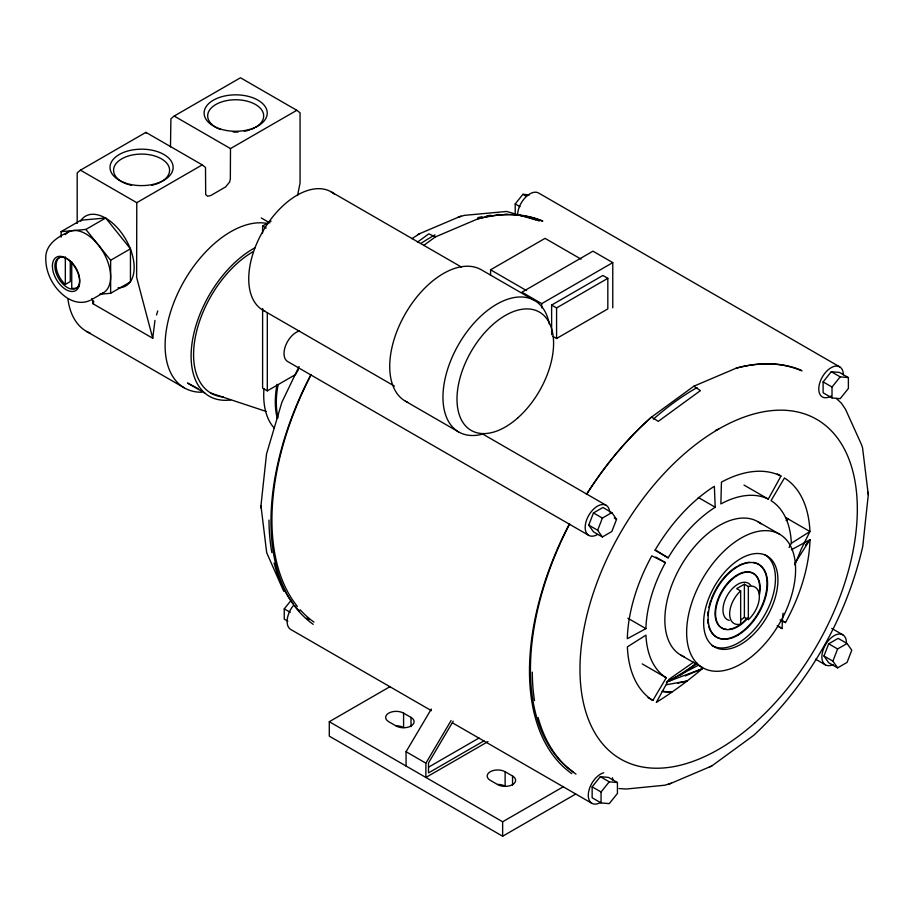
<?xml version="1.0" encoding="UTF-8"?>
<svg xmlns="http://www.w3.org/2000/svg" width="914" height="914" viewBox="0 0 914 914"><rect width="100%" height="100%" fill="white"/><g stroke="black" fill="none" stroke-linecap="round" stroke-linejoin="round"><path stroke-width="1.37" d="M297.53 195.562L300.066 183.017L300.066 112.845L296.81 110.297L230.488 148.582L230.339 178.95L229.608 182.023L225.598 186.936L210.951 195.436L207.638 196.259L205.684 194.556L205.501 167.445L202.245 164.886L136.78 202.68L136.632 277.376L152.729 338.249L93.297 303.928L91.857 298.524M777.3 625.793L782.064 628.558L782.43 620.263A151.404 87.413 -60 0 1 783.07 613.191M93.468 301.209L93.297 303.928L93.639 301.14M152.729 338.249L154.957 320.448M261.278 508.39L260.958 505.716L266.522 453.972L281.923 402.171L299.061 366.491M867.98 492.166L868.3 494.84L862.725 546.595C846.147 618.618 807.873 684.906 753.787 735.29L711.755 765.989L709.275 767.04M170.484 146.903L170.907 118.797L174.163 116.055L240.485 77.77L296.81 110.297M156.534 315.022L157.722 310.954M794.849 564.921L801.201 549.223L809.93 531.537A129.228 74.605 -60 0 0 784.441 477.988L771.05 500.632A103.522 59.776 -60 0 1 791.353 543.27A121.299 70.035 -60 0 0 789.113 547.532M588.742 525.116L593.472 512.937L602.92 507.476L611.832 512.628L616.562 519.346L611.832 531.525L602.383 536.975L593.472 531.834L588.742 525.116L597.653 530.257L602.383 536.975M597.653 530.257L602.383 518.078L611.832 512.628M823.971 655.989L828.69 643.822L838.138 638.36L847.061 643.513L851.779 650.231L847.061 662.41L837.612 667.86L828.69 662.719L823.971 655.989L832.883 661.142L837.612 667.86M832.883 661.142L837.612 648.963L847.061 643.513M780.967 476.057A129.228 74.605 -60 0 0 721.443 482.124L720.872 503.922A103.522 59.776 -60 0 1 768.286 499.09L780.967 476.057L777.323 473.955M80.775 221.257L82.111 218.96A40.273 23.25 60 0 1 127.217 241.97A40.273 23.25 60 0 1 118.089 287.796M406.067 766.023L406.067 751.719L431.305 709.07M487.985 741.597L425.878 777.46L425.878 763.167L451.116 720.506M453.207 721.192L428.506 762.939L428.506 772.901L483.974 740.877M652.859 700.421L666.249 677.777A103.522 59.776 -60 0 1 645.947 635.139L627.37 646.872A129.228 74.605 -60 0 0 652.859 700.421L648.049 697.633M298.375 369.724L295.462 374.603L267.311 390.861L262.604 388.153L262.604 308.498M794.609 563.732L809.987 539.694L791.398 549.771M515.21 214.196L515.21 203.902L522.934 194.305L529.366 194.876M287.853 621.234L284.254 619.155L284.254 608.861L291.12 600.327M823.103 381.892L831.283 371.712L839.463 372.432L848.386 377.585L848.386 388.496L840.195 398.675L832.014 397.944L823.103 392.792L823.103 381.892L832.014 387.033L832.014 397.944M832.014 387.033L840.195 376.854L848.386 377.585M592.146 786.851L600.327 776.672L608.507 777.403L617.43 782.544L617.43 793.455L609.238 803.635L601.058 802.903L592.146 797.762L592.146 786.851L601.058 791.992L601.058 802.903M601.058 791.992L609.238 781.813L617.43 782.544M805.417 545.178L809.987 539.694A129.228 74.605 -60 0 1 785.48 622.583L780.053 619.875M202.245 164.886L145.909 132.37L80.455 170.164L77.199 172.895L77.199 223.416M691.475 667.711L695.817 664.067M693.6 662.147L669.014 679.319L656.332 702.352A334.158 192.934 -60 0 0 702.238 668.751L666.34 682.152M680.382 675.172L696.24 663.336M411.871 238.68L419.983 233.516M417.447 242.153L428.837 233.835L435.372 236.92L477.919 218.823A232.499 134.232 -60 0 1 542.825 221.051M423.936 245.26L435.372 236.92M801.338 370.307A232.499 134.232 -60 0 0 736.433 368.079L693.886 386.176L651.339 417.218A232.499 134.232 -60 0 0 586.4 494.428M740.546 620.16L744.384 617.35L744.384 584.206L736.695 588.65L740.66 590.935L740.66 624.079A21.011 12.133 -60 0 1 729.646 613.865A21.011 12.133 -60 0 1 740.66 590.935M670.191 680.804L697.439 663.313M786.12 520.603L788.451 519.129M791.353 543.27L809.93 531.537L785.971 517.712M61.089 237.149L61.089 231.653L80.9 220.205L105.67 218L130.451 248.814L130.451 281.855L110.64 293.291L99.626 294.274M68.344 232.122C57.331 236.817 44.969 245.226 45.78 258.833C45.803 274.726 54.829 290.252 68.242 298.672M61.089 231.653L85.859 229.437L105.67 218M59.776 257.314A17.515 10.111 60 0 0 65.328 284.437L70.275 281.581L70.275 260.867M110.64 293.291L110.64 260.262L130.451 248.814M91 299.963L103.385 292.811M262.604 233.127L262.604 226.009L271.092 221.108M490.567 275.308L490.567 269.813L545.052 238.36L581.076 259.153M612.768 262.615L592.957 251.179L521.905 292.194L541.716 303.631L612.768 262.615L612.768 307.835M551.622 334.684L551.622 305.07L602.863 275.48L607.821 278.336L607.821 308.909L556.58 338.5L553.039 336.455M551.622 305.07L556.58 307.927L607.821 278.336M575.717 794.038L502.643 836.23L329.291 736.147L329.291 721.706L390.187 686.54M428.483 767.2L479.027 738.021M329.291 721.706L502.643 821.777L563.538 786.623M645.901 628.638L627.312 638.715A129.228 74.605 -60 0 1 651.819 555.826L665.426 562.624A103.522 59.776 -60 0 0 645.901 628.638L627.884 618.23M667.266 681.478L698.456 665.221M458.017 217.338L464.266 215.373L506.642 211.454L535.901 219.931M618.984 788.542L626.273 789.022L664.981 785.195L671.242 783.218M417.504 234.578L461.056 216.047M715.445 430.437L718.655 429.077M668.203 784.52L711.755 765.989M685.249 675.937L702.238 668.751M89.972 300.42C83.265 303.688 75.302 302.568 68.973 298.992M677.605 683.192L687.088 681.021L666.5 684.723M663.256 691.738L671.756 692.241L662.113 691.258M210.997 393.169L266.237 411.471M197.961 388.553L187.439 383.023L204.77 393.031M839.738 366.868L538.563 192.991A17.366 10.031 -60 0 0 525.184 197.653A17.366 10.031 -60 0 0 517.61 215.121M831.283 371.712L840.195 376.854M522.934 194.305L526.533 196.373M515.21 203.902L520.009 206.667M490.567 269.813L526.59 290.618M534.564 300.523L481.324 269.779A75.885 43.815 -60 0 0 404.354 315.501A75.885 43.815 -60 0 0 407.701 402.377M331.176 191.86L461.536 267.128M174.163 116.055L230.488 148.582M743.985 485.06L768.286 499.09M261.244 217.955L269.801 222.902M262.604 226.009L266.134 228.054M757.855 521.666L779.642 534.244A77.05 44.489 -60 0 1 755.215 653.59A77.05 44.489 -60 0 1 688.493 615.065A77.05 44.489 -60 0 1 779.642 534.244M698.273 497.456L715.216 507.236A103.522 59.776 -60 0 0 668.134 557.86L654.824 550.171M80.455 170.164L136.78 202.68M831.717 628.398L842.834 634.807M744.384 584.206L748.349 586.502A21.011 12.133 -60 0 1 759.363 596.716A21.011 12.133 -60 0 1 748.349 619.646L744.384 617.35M482.718 434.047L606.153 505.305M262.878 310.143L394.471 386.119M614.322 518.067L616.562 519.346M828.69 643.822L837.612 648.963M405.439 401.212L458.679 431.956M781.813 620.469L785.48 622.583M593.472 512.937L602.383 518.078M655.806 557.072L665.426 562.624M815.585 659.188L825.468 664.889M588.787 535.387L287.613 361.51A17.366 10.031 -60 0 1 285.659 345.515A17.366 10.031 -60 0 1 299.472 330.937M680.804 655.11L702.592 667.688M86.51 331.405L184.331 387.879M642.199 663.895L666.249 677.777M600.327 776.672L609.238 781.813M284.254 608.861L290.241 612.323M431.419 710.681L290.709 629.449A17.366 10.031 -60 0 1 293.257 605.674M452.407 722.803L591.872 803.326M411.014 717.41A10.511 6.067 0 0 1 411.014 725.99A10.511 6.067 0 0 1 396.162 725.99L388.736 721.706A10.511 6.067 0 0 1 388.736 713.126A10.511 6.067 0 0 1 403.588 713.126L411.014 717.41L411.014 726.607M512.548 776.032A10.511 6.067 0 0 1 512.548 784.612A10.511 6.067 0 0 1 497.696 784.612L490.258 780.316A10.511 6.067 0 0 1 490.258 771.736A10.511 6.067 0 0 1 505.122 771.736L512.548 776.032L512.548 785.229M406.067 751.719L425.878 763.167M693.886 386.176L700.41 390.632L658.263 421.365L651.579 417.035A231.139 133.455 -60 0 0 587.028 493.8M668.134 557.86L655.235 549.851A129.228 74.605 -60 0 1 714.348 486.294L715.216 507.236M777.38 625.644L782.064 628.558M836.264 398.424L841.44 403.223L845.519 409.301L861.548 444.741L862.565 447.86L868.3 494.84M85.859 229.437L110.64 260.262M283.74 591.267L266.682 552.696L260.958 505.716M145.909 132.37L146.069 133.136M748.349 586.502L748.349 619.646M556.58 307.927L556.58 338.5M541.716 303.631L541.716 307.869M505.122 771.736L505.122 786.189A10.511 6.067 0 0 0 497.696 784.406M502.643 821.777L502.643 836.23M403.588 713.126L403.588 727.567A10.511 6.067 0 0 0 396.162 725.796M267.311 312.645L267.311 390.861M71.738 261.895L71.738 288.139A17.515 10.111 60 0 0 79.255 285.819M65.328 256.823L65.328 284.437M265.174 311.297A68.287 39.428 -60 0 1 263.449 230.317A68.287 39.428 -60 0 1 334.353 194.076M482.741 434.104A75.885 43.815 -60 0 1 443.29 390.164A75.885 43.815 -60 0 1 494.485 305.562A75.885 43.815 -60 0 1 549.314 324.082M309.252 619.692A230.659 133.17 -60 0 1 307.024 617.967M299.655 611.26A230.659 133.17 -60 0 1 294.845 605.868M293.04 603.594A230.659 133.17 -60 0 1 274.12 562.978M271.869 552.639A230.659 133.17 -60 0 1 268.99 520.1M420.828 243.478A230.659 133.17 -60 0 1 435.007 234.875M477.782 217.692A230.659 133.17 -60 0 1 482.135 216.721M486.488 215.91A230.659 133.17 -60 0 1 490.795 215.258M496.473 214.653A230.659 133.17 -60 0 1 499.273 214.459M504.802 214.299A230.659 133.17 -60 0 1 507.51 214.333M514.296 214.744A230.659 133.17 -60 0 1 539.283 221.028M575.991 774.124A230.659 133.17 -60 0 1 538.083 717.479M534.484 700.615A230.659 133.17 -60 0 1 532.291 672.121M653.384 419.149A230.659 133.17 -60 0 1 697.028 387.616M831.055 396.093A17.366 10.031 -60 0 1 818.773 388.998A17.366 10.031 -60 0 1 831.055 367.736A17.366 10.031 -60 0 1 843.336 374.82M597.47 534.53A17.366 10.031 -60 0 1 585.189 527.846A17.366 10.031 -60 0 1 596.751 506.596A17.366 10.031 -60 0 1 609.695 512.046M573.604 772.136A231.139 133.455 -60 0 1 569.571 524.168M736.193 368.182A231.139 133.455 -60 0 1 802.012 370.958M726.539 629.335A31.522 18.2 -60 0 1 725.887 585.143A31.522 18.2 -60 0 1 759.637 587.291M759.625 588.627A31.522 18.2 -60 0 1 759.226 592.889M747.115 618.081A31.522 18.2 -60 0 1 729.178 629.255M747.618 618.367A31.522 18.2 -60 0 1 716.096 619.064A31.522 18.2 -60 0 1 738.112 574.986A31.522 18.2 -60 0 1 759.465 594.626M571.741 773.598A232.499 134.232 -60 0 1 569.491 523.722M833.077 664.592A17.366 10.031 -60 0 1 821.892 656.103A17.366 10.031 -60 0 1 834.505 635.47A17.366 10.031 -60 0 1 846.421 642.759M684.3 656.789A77.05 44.489 -60 0 1 680.804 566.143A77.05 44.489 -60 0 1 761.054 523.848M729.303 620.4A21.011 12.133 -60 0 1 727.784 594.58A21.011 12.133 -60 0 1 750.691 585.417M753.216 562.418A42.021 24.267 -60 0 1 758.072 613.214A42.021 24.267 -60 0 1 711.8 632.865M711.172 631.94A42.021 24.267 -60 0 1 708.75 626.398M708.156 623.828A42.021 24.267 -60 0 1 707.676 619.635M707.687 615.579A42.021 24.267 -60 0 1 708.087 611.512M708.807 607.524A42.021 24.267 -60 0 1 710.978 600.007M711.435 598.761A42.021 24.267 -60 0 1 715.422 590.101M716.085 588.913A42.021 24.267 -60 0 1 736.981 566.486M738.272 565.766A42.021 24.267 -60 0 1 743.436 563.492M744.682 563.104A42.021 24.267 -60 0 1 749.583 562.259M612.426 777.768A17.366 10.031 -60 0 1 612.791 779.985M600.555 802.458A17.366 10.031 -60 0 1 588.388 793.466A17.366 10.031 -60 0 1 603.743 772.753M278.027 417.789A84.054 48.522 -60 0 1 278.062 384.908M764.584 554.535A52.532 30.333 -60 0 1 764.584 615.191A52.532 30.333 -60 0 1 712.052 645.524M313.936 622.08A231.139 133.455 -60 0 1 300.169 609.752M297.347 606.416A231.139 133.455 -60 0 1 311.046 374.911M477.668 218.937A231.139 133.455 -60 0 1 542.196 221.142M313.228 624.342A232.499 134.232 -60 0 1 310.977 374.466M127.572 184.262A28.014 16.178 0 0 1 120.122 159.859A28.014 16.178 0 0 1 163.046 159.859A28.014 16.178 0 0 1 155.586 184.262M154.306 184.662A28.014 16.178 0 0 1 151.621 185.348M131.547 185.348A28.014 16.178 0 0 1 128.851 184.662M220.434 129.491A28.014 16.178 0 0 1 213.305 106.184A28.014 16.178 0 0 1 254.058 103.716A28.014 16.178 0 0 1 255.497 127.354M254.435 127.937A28.014 16.178 0 0 1 250.939 129.491M249.693 129.925A28.014 16.178 0 0 1 244.335 131.308M238.12 132.039A28.014 16.178 0 0 1 233.253 132.039M201.686 392.232A92.805 53.583 -60 0 1 174.117 301.871A92.805 53.583 -60 0 1 267.893 223.599M90.28 333.256A92.805 53.583 -60 0 1 67.944 299.198M230.636 399.955A87.55 50.544 -60 0 1 192.363 341.071A87.55 50.544 -60 0 1 255.097 247.728M277.33 418.463A84.054 48.522 -60 0 1 277.056 384.326M223.302 396.962A84.054 48.522 -60 0 1 195.607 335.758A84.054 48.522 -60 0 1 253.018 251.75M274.154 428.003A84.054 48.522 -60 0 1 263.975 388.633M65.26 234.681A35.04 20.234 60 0 1 102.791 251.361A35.04 20.234 60 0 1 100.94 293.874M79.244 276.394A17.515 10.111 60 0 1 68.721 288.218A17.515 10.111 60 0 1 54.909 265.631A17.515 10.111 60 0 1 69.441 260.353M71.269 261.952A17.515 10.111 60 0 1 78.01 272.235M78.398 273.275A17.515 10.111 60 0 1 79.015 275.365M517.792 417.892A68.287 39.428 -60 0 0 539.431 312.097A68.287 39.428 -60 0 0 458.645 383.743A68.287 39.428 -60 0 0 517.792 417.892M754.541 723.157A196.122 113.233 -60 0 0 816.705 419.355A196.122 113.233 -60 0 0 584.697 625.096A196.122 113.233 -60 0 0 754.541 723.157M750.405 637.332A52.532 30.333 -60 0 0 767.063 555.963A52.532 30.333 -60 0 0 704.911 611.066A52.532 30.333 -60 0 0 750.405 637.332M738.215 634.979A42.021 24.267 -60 0 0 763.396 568.599A42.021 24.267 -60 0 0 711.926 599.047A42.021 24.267 -60 0 0 738.215 634.979M119.277 180.275A31.544 18.211 0 0 0 172.06 172.106A31.544 18.211 0 0 0 133.421 149.793A31.544 18.211 0 0 0 119.277 180.275M219.908 128.84A31.544 18.211 0 0 0 267.231 113.062A31.544 18.211 0 0 0 219.908 97.284A31.544 18.211 0 0 0 219.908 128.84M52.418 266.043A19.274 11.128 60 0 0 72.869 291.475A19.274 11.128 60 0 0 72.869 264.215A19.274 11.128 60 0 0 52.418 266.043"/></g></svg>
